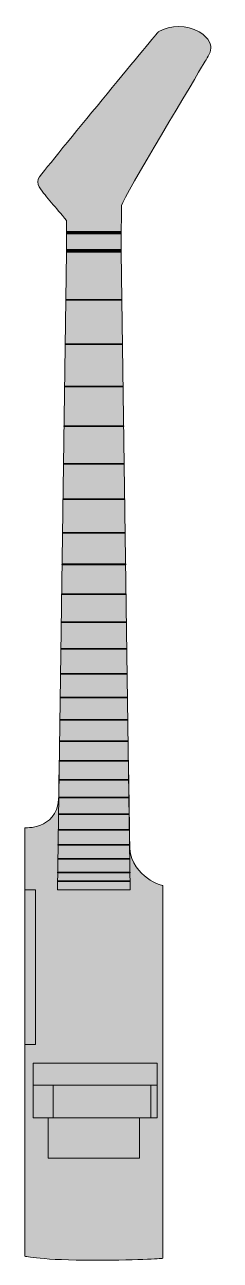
# Model space of a CAD drawing. Header units: millimetres. Extents: x -247 to -97, y -1123 to -174.
import ezdxf

# ---------------------------------------------------------------- set-up
doc = ezdxf.new("R2010")
doc.units = ezdxf.units.MM
doc.header["$MEASUREMENT"] = 0
doc.layers.add('Layer 1', color=7, linetype='Continuous')

# ---------------------------------------------------------------- blocks, each defined once
blk = doc.blocks.new('block 4')
at = {"layer": 'Layer 1', "true_color": 0xf23005}
h = blk.add_hatch(color=20, dxfattribs=at)
h.dxf.hatch_style = 2
edge = h.paths.add_edge_path()
edge.add_spline(control_points=[(-220.57, -739.69), (-220.57, -739.69), (-176.22, -739.69), (-167.39, -739.69), (-167.3, -745.91), (-166.5, -802.06), (-166.43, -806.78), (-164.3, -829.41), (-140.98, -835.31), (-140.98, -835.31), (-140.98, -835.31), (-140.98, -1121.61), (-140.98, -1121.61), (-140.98, -1121.61), (-155.14, -1123.13), (-194.06, -1123.13), (-232.99, -1123.13), (-246.98, -1120.04), (-246.98, -1120.04), (-246.98, -1120.04), (-246.98, -790.74), (-246.98, -790.74), (-246.98, -790.74), (-223.18, -792.75), (-220.99, -769.11), (-220.9, -763.21), (-220.57, -739.69), (-220.57, -739.69)], knot_values=[0, 0, 0, 0, 1, 1, 1, 2, 2, 2, 3, 3, 3, 4, 4, 4, 5, 5, 5, 6, 6, 6, 7, 7, 7, 8, 8, 8, 9, 9, 9, 9], degree=3, periodic=1)
at = {"layer": 'Layer 1', "lineweight": 0}
blk.add_open_spline([(-220.57, -739.69), (-220.57, -739.69), (-176.22, -739.69), (-167.39, -739.69), (-167.3, -745.91), (-166.5, -802.06), (-166.43, -806.78), (-164.3, -829.41), (-140.98, -835.31), (-140.98, -835.31), (-140.98, -835.31), (-140.98, -1121.61), (-140.98, -1121.61), (-140.98, -1121.61), (-155.14, -1123.13), (-194.06, -1123.13), (-232.99, -1123.13), (-246.98, -1120.04), (-246.98, -1120.04), (-246.98, -1120.04), (-246.98, -790.74), (-246.98, -790.74), (-246.98, -790.74), (-223.18, -792.75), (-220.99, -769.11), (-220.9, -763.21), (-220.57, -739.69), (-220.57, -739.69)], degree=3, knots=[0, 0, 0, 0, 1, 1, 1, 2, 2, 2, 3, 3, 3, 4, 4, 4, 5, 5, 5, 6, 6, 6, 7, 7, 7, 8, 8, 8, 9, 9, 9, 9], dxfattribs=at)
blk = doc.blocks.new('block 5')
at = {"layer": 'Layer 1', "true_color": 0xc12106}
h = blk.add_hatch(color=22, dxfattribs=at)
h.dxf.hatch_style = 2
h.paths.add_polyline_path([(-246.98, -957.29), (-238.83, -957.29), (-238.83, -838.35), (-246.98, -838.35)])
at = {"layer": 'Layer 1', "lineweight": 0}
blk.add_lwpolyline([(-246.98, -957.29), (-238.83, -957.29), (-238.83, -838.35), (-246.98, -838.35), (-246.98, -957.29)], dxfattribs=at)
blk = doc.blocks.new('block 8')
at = {"layer": 'Layer 1', "true_color": 0x5b302d}
blk.add_hatch(color=29, dxfattribs=at).paths.add_polyline_path([(-240.42, -971.59), (-240.42, -988.59), (-145.42, -988.59), (-145.42, -971.59)])
at = {"layer": 'Layer 1', "lineweight": 0}
blk.add_lwpolyline([(-240.42, -971.59), (-240.42, -988.59), (-145.42, -988.59), (-145.42, -971.59), (-240.42, -971.59)], dxfattribs=at)
blk = doc.blocks.new('block 7')
at = {"layer": 'Layer 1'}
blk.add_blockref('block 8', (0, 0), dxfattribs=at)
blk = doc.blocks.new('block 6')
at = {"layer": 'Layer 1', "true_color": 0xc12106}
for points in [[(-145.42, -1013.59), (-240.42, -1013.59), (-240.42, -971.59), (-145.42, -971.59)], [(-228.98, -1044.59), (-228.98, -1013.59), (-158.98, -1013.59), (-158.98, -1044.59)]]:
    blk.add_hatch(color=22, dxfattribs=at).paths.add_polyline_path(points)
at = {"layer": 'Layer 1', "lineweight": 0}
for points in [[(-145.42, -1013.59), (-240.42, -1013.59), (-240.42, -971.59), (-145.42, -971.59), (-145.42, -1013.59)], [(-228.98, -1044.59), (-228.98, -1013.59), (-158.98, -1013.59), (-158.98, -1044.59), (-228.98, -1044.59)]]:
    blk.add_lwpolyline(points, dxfattribs=at)
at = {"layer": 'Layer 1'}
blk.add_blockref('block 7', (0, 0), dxfattribs=at)
blk = doc.blocks.new('block 3')
at = {"layer": 'Layer 1'}
for name in ['block 4', 'block 5', 'block 6']:
    blk.add_blockref(name, (0, 0), dxfattribs=at)
blk = doc.blocks.new('block 11')
at = {"layer": 'Layer 1', "true_color": 0xffffff}
blk.add_hatch(color=7, dxfattribs=at).paths.add_polyline_path([(-172.97, -348.51), (-214.97, -348.51), (-221.98, -838.35), (-165.98, -838.35)])
at = {"layer": 'Layer 1', "lineweight": 0}
blk.add_lwpolyline([(-172.97, -348.51), (-214.97, -348.51), (-221.98, -838.35), (-165.98, -838.35), (-172.97, -348.51)], dxfattribs=at)
blk = doc.blocks.new('block 10')
at = {"layer": 'Layer 1'}
blk.add_blockref('block 11', (0, 0), dxfattribs=at)
blk = doc.blocks.new('block 12')
at = {"layer": 'Layer 1', "true_color": 0x000000}
for points in [[(-172.45, -385.41), (-215.5, -385.41), (-215.49, -384.88), (-172.45, -384.88)], [(-171.96, -419.55), (-215.99, -419.55), (-215.98, -419.02), (-171.97, -419.02)], [(-171.5, -451.95), (-216.45, -451.95), (-216.45, -451.42), (-171.5, -451.42)], [(-171.06, -482.53), (-216.89, -482.53), (-216.88, -482), (-171.07, -482)], [(-170.65, -511.4), (-217.3, -511.4), (-217.3, -510.87), (-170.66, -510.87)], [(-170.26, -538.65), (-217.69, -538.65), (-217.69, -538.12), (-170.27, -538.12)], [(-169.89, -564.36), (-218.06, -564.36), (-218.05, -563.83), (-169.9, -563.83)], [(-169.55, -588.64), (-218.41, -588.64), (-218.4, -588.11), (-169.55, -588.11)], [(-169.22, -611.55), (-218.74, -611.55), (-218.73, -611.02), (-169.23, -611.02)], [(-168.91, -633.17), (-219.05, -633.17), (-219.04, -632.64), (-168.92, -632.64)], [(-168.62, -653.59), (-219.34, -653.59), (-219.33, -653.06), (-168.63, -653.06)], [(-168.34, -672.85), (-219.61, -672.85), (-219.61, -672.32), (-168.35, -672.32)], [(-168.08, -691.04), (-219.87, -691.04), (-219.87, -690.51), (-168.09, -690.51)], [(-167.84, -708.2), (-220.12, -708.2), (-220.11, -707.67), (-167.85, -707.67)], [(-167.61, -724.4), (-220.35, -724.4), (-220.34, -723.87), (-167.61, -723.87)], [(-167.39, -739.69), (-220.57, -739.69), (-220.56, -739.16), (-167.4, -739.16)], [(-167.18, -754.13), (-220.77, -754.13), (-220.77, -753.6), (-167.19, -753.6)], [(-166.99, -767.75), (-220.97, -767.75), (-220.96, -767.22), (-167, -767.22)], [(-166.8, -780.61), (-221.15, -780.61), (-221.15, -780.08), (-166.81, -780.08)], [(-166.63, -792.75), (-221.33, -792.75), (-221.32, -792.22), (-166.64, -792.22)], [(-166.47, -804.2), (-221.49, -804.2), (-221.48, -803.67), (-166.47, -803.67)], [(-166.31, -815.01), (-221.65, -815.01), (-221.64, -814.48), (-166.32, -814.48)], [(-166.16, -825.41), (-221.79, -825.41), (-221.79, -824.88), (-166.17, -824.88)], [(-166.07, -832.04), (-221.89, -832.04), (-221.88, -831.51), (-166.08, -831.51)]]:
    blk.add_hatch(color=178, dxfattribs=at).paths.add_polyline_path(points)
at = {"layer": 'Layer 1', "lineweight": 0}
for points in [[(-172.45, -385.41), (-215.5, -385.41), (-215.49, -384.88), (-172.45, -384.88), (-172.45, -385.41)], [(-171.96, -419.55), (-215.99, -419.55), (-215.98, -419.02), (-171.97, -419.02), (-171.96, -419.55)], [(-171.5, -451.95), (-216.45, -451.95), (-216.45, -451.42), (-171.5, -451.42), (-171.5, -451.95)], [(-171.06, -482.53), (-216.89, -482.53), (-216.88, -482), (-171.07, -482), (-171.06, -482.53)], [(-170.65, -511.4), (-217.3, -511.4), (-217.3, -510.87), (-170.66, -510.87), (-170.65, -511.4)], [(-170.26, -538.65), (-217.69, -538.65), (-217.69, -538.12), (-170.27, -538.12), (-170.26, -538.65)], [(-169.89, -564.36), (-218.06, -564.36), (-218.05, -563.83), (-169.9, -563.83), (-169.89, -564.36)], [(-169.55, -588.64), (-218.41, -588.64), (-218.4, -588.11), (-169.55, -588.11), (-169.55, -588.64)], [(-169.22, -611.55), (-218.74, -611.55), (-218.73, -611.02), (-169.23, -611.02), (-169.22, -611.55)], [(-168.91, -633.17), (-219.05, -633.17), (-219.04, -632.64), (-168.92, -632.64), (-168.91, -633.17)], [(-168.62, -653.59), (-219.34, -653.59), (-219.33, -653.06), (-168.63, -653.06), (-168.62, -653.59)], [(-168.34, -672.85), (-219.61, -672.85), (-219.61, -672.32), (-168.35, -672.32), (-168.34, -672.85)], [(-168.08, -691.04), (-219.87, -691.04), (-219.87, -690.51), (-168.09, -690.51), (-168.08, -691.04)], [(-167.84, -708.2), (-220.12, -708.2), (-220.11, -707.67), (-167.85, -707.67), (-167.84, -708.2)], [(-167.61, -724.4), (-220.35, -724.4), (-220.34, -723.87), (-167.61, -723.87), (-167.61, -724.4)], [(-167.39, -739.69), (-220.57, -739.69), (-220.56, -739.16), (-167.4, -739.16), (-167.39, -739.69)], [(-167.18, -754.13), (-220.77, -754.13), (-220.77, -753.6), (-167.19, -753.6), (-167.18, -754.13)], [(-166.99, -767.75), (-220.97, -767.75), (-220.96, -767.22), (-167, -767.22), (-166.99, -767.75)], [(-166.8, -780.61), (-221.15, -780.61), (-221.15, -780.08), (-166.81, -780.08), (-166.8, -780.61)], [(-166.63, -792.75), (-221.33, -792.75), (-221.32, -792.22), (-166.64, -792.22), (-166.63, -792.75)], [(-166.47, -804.2), (-221.49, -804.2), (-221.48, -803.67), (-166.47, -803.67), (-166.47, -804.2)], [(-166.31, -815.01), (-221.65, -815.01), (-221.64, -814.48), (-166.32, -814.48), (-166.31, -815.01)], [(-166.16, -825.41), (-221.79, -825.41), (-221.79, -824.88), (-166.17, -824.88), (-166.16, -825.41)], [(-166.07, -832.04), (-221.89, -832.04), (-221.88, -831.51), (-166.08, -831.51), (-166.07, -832.04)]]:
    blk.add_lwpolyline(points, dxfattribs=at)
blk = doc.blocks.new('block 15')
at = {"layer": 'Layer 1', "true_color": 0x0f30d1}
blk.add_hatch(color=162, dxfattribs=at).paths.add_polyline_path([(-214.98, -332.51), (-214.98, -348.51), (-172.98, -348.51), (-172.98, -332.51)])
at = {"layer": 'Layer 1', "lineweight": 0}
blk.add_lwpolyline([(-214.98, -332.51), (-214.98, -348.51), (-172.98, -348.51), (-172.98, -332.51), (-214.98, -332.51)], dxfattribs=at)
blk = doc.blocks.new('block 14')
at = {"layer": 'Layer 1'}
blk.add_blockref('block 15', (0, 0), dxfattribs=at)
blk = doc.blocks.new('block 16')
at = {"layer": 'Layer 1', "true_color": 0xf23005}
for points in [[(-211.48, -348.51), (-214.98, -348.51), (-214.98, -346.51), (-211.48, -346.51)], [(-204.47, -348.51), (-211.47, -348.51), (-211.47, -346.51), (-204.47, -346.51)], [(-197.47, -348.51), (-204.47, -348.51), (-204.47, -346.51), (-197.47, -346.51)], [(-190.47, -348.51), (-197.47, -348.51), (-197.47, -346.51), (-190.47, -346.51)], [(-183.47, -348.51), (-190.47, -348.51), (-190.47, -346.51), (-183.47, -346.51)], [(-176.47, -348.51), (-183.47, -348.51), (-183.47, -346.51), (-176.47, -346.51)], [(-172.97, -348.51), (-176.47, -348.51), (-176.47, -346.51), (-172.97, -346.51)]]:
    blk.add_hatch(color=20, dxfattribs=at).paths.add_polyline_path(points)
at = {"layer": 'Layer 1', "lineweight": 0}
for points in [[(-211.48, -348.51), (-214.98, -348.51), (-214.98, -346.51), (-211.48, -346.51), (-211.48, -348.51)], [(-204.47, -348.51), (-211.47, -348.51), (-211.47, -346.51), (-204.47, -346.51), (-204.47, -348.51)], [(-197.47, -348.51), (-204.47, -348.51), (-204.47, -346.51), (-197.47, -346.51), (-197.47, -348.51)], [(-190.47, -348.51), (-197.47, -348.51), (-197.47, -346.51), (-190.47, -346.51), (-190.47, -348.51)], [(-183.47, -348.51), (-190.47, -348.51), (-190.47, -346.51), (-183.47, -346.51), (-183.47, -348.51)], [(-176.47, -348.51), (-183.47, -348.51), (-183.47, -346.51), (-176.47, -346.51), (-176.47, -348.51)], [(-172.97, -348.51), (-176.47, -348.51), (-176.47, -346.51), (-172.97, -346.51), (-172.97, -348.51)]]:
    blk.add_lwpolyline(points, dxfattribs=at)
blk = doc.blocks.new('block 17')
at = {"layer": 'Layer 1', "true_color": 0xf23005}
for points in [[(-211.48, -334.51), (-214.98, -334.51), (-214.98, -332.51), (-211.48, -332.51)], [(-204.48, -334.51), (-211.48, -334.51), (-211.48, -332.51), (-204.48, -332.51)], [(-197.48, -334.51), (-204.48, -334.51), (-204.48, -332.51), (-197.48, -332.51)], [(-190.48, -334.51), (-197.48, -334.51), (-197.48, -332.51), (-190.48, -332.51)], [(-183.48, -334.51), (-190.48, -334.51), (-190.48, -332.51), (-183.48, -332.51)], [(-176.48, -334.51), (-183.48, -334.51), (-183.48, -332.51), (-176.48, -332.51)], [(-172.98, -334.51), (-176.48, -334.51), (-176.48, -332.51), (-172.98, -332.51)]]:
    blk.add_hatch(color=20, dxfattribs=at).paths.add_polyline_path(points)
at = {"layer": 'Layer 1', "lineweight": 0}
for points in [[(-211.48, -334.51), (-214.98, -334.51), (-214.98, -332.51), (-211.48, -332.51), (-211.48, -334.51)], [(-204.48, -334.51), (-211.48, -334.51), (-211.48, -332.51), (-204.48, -332.51), (-204.48, -334.51)], [(-197.48, -334.51), (-204.48, -334.51), (-204.48, -332.51), (-197.48, -332.51), (-197.48, -334.51)], [(-190.48, -334.51), (-197.48, -334.51), (-197.48, -332.51), (-190.48, -332.51), (-190.48, -334.51)], [(-183.48, -334.51), (-190.48, -334.51), (-190.48, -332.51), (-183.48, -332.51), (-183.48, -334.51)], [(-176.48, -334.51), (-183.48, -334.51), (-183.48, -332.51), (-176.48, -332.51), (-176.48, -334.51)], [(-172.98, -334.51), (-176.48, -334.51), (-176.48, -332.51), (-172.98, -332.51), (-172.98, -334.51)]]:
    blk.add_lwpolyline(points, dxfattribs=at)
blk = doc.blocks.new('block 13')
at = {"layer": 'Layer 1'}
for name in ['block 14', 'block 17', 'block 16']:
    blk.add_blockref(name, (0, 0), dxfattribs=at)
blk = doc.blocks.new('block 9')
at = {"layer": 'Layer 1', "true_color": 0xffffff}
h = blk.add_hatch(color=7, dxfattribs=at)
edge = h.paths.add_edge_path()
edge.add_spline(control_points=[(-214.98, -332.51), (-214.98, -332.51), (-172.98, -332.51), (-172.98, -332.51), (-172.98, -332.51), (-172.76, -319.28), (-172.72, -312.55), (-171.1, -306.29), (-113.2, -210.05), (-110.06, -204.2), (-106.96, -198.3), (-97, -189.62), (-113.2, -179.18), (-122.76, -173.73), (-135.01, -173.73), (-144.53, -179.18), (-144.53, -179.18), (-218.72, -268.84), (-235.6, -290.53), (-237.37, -292.8), (-237.47, -295.93), (-235.89, -298.33), (-230.12, -307.06), (-223.45, -313.65), (-214.88, -324.18), (-214.88, -324.18), (-214.98, -332.51), (-214.98, -332.51)], knot_values=[0, 0, 0, 0, 1, 1, 1, 2, 2, 2, 3, 3, 3, 4, 4, 4, 5, 5, 5, 6, 6, 6, 7, 7, 7, 8, 8, 8, 9, 9, 9, 9], degree=3, periodic=1)
at = {"layer": 'Layer 1', "lineweight": 0}
blk.add_open_spline([(-214.98, -332.51), (-214.98, -332.51), (-172.98, -332.51), (-172.98, -332.51), (-172.98, -332.51), (-172.76, -319.28), (-172.72, -312.55), (-171.1, -306.29), (-113.2, -210.05), (-110.06, -204.2), (-106.96, -198.3), (-97, -189.62), (-113.2, -179.18), (-122.76, -173.73), (-135.01, -173.73), (-144.53, -179.18), (-144.53, -179.18), (-218.72, -268.84), (-235.6, -290.53), (-237.37, -292.8), (-237.47, -295.93), (-235.89, -298.33), (-230.12, -307.06), (-223.45, -313.65), (-214.88, -324.18), (-214.88, -324.18), (-214.98, -332.51), (-214.98, -332.51)], degree=3, knots=[0, 0, 0, 0, 1, 1, 1, 2, 2, 2, 3, 3, 3, 4, 4, 4, 5, 5, 5, 6, 6, 6, 7, 7, 7, 8, 8, 8, 9, 9, 9, 9], dxfattribs=at)
at = {"layer": 'Layer 1'}
for name in ['block 13', 'block 10', 'block 12']:
    blk.add_blockref(name, (0, 0), dxfattribs=at)
blk = doc.blocks.new('block 2')
at = {"layer": 'Layer 1'}
for name in ['block 9', 'block 3']:
    blk.add_blockref(name, (0, 0), dxfattribs=at)

msp = doc.modelspace()

# ---------------------------------------------------------------- hatches: boundary and pattern name
at = {"layer": 'Layer 1', "true_color": 0x000000}
msp.add_hatch(color=178, dxfattribs=at).paths.add_polyline_path([(-225.2, -988.59), (-150.2, -988.59), (-150.2, -1013.59), (-225.2, -1013.59)])

# ---------------------------------------------------------------- linework, layer by layer
at = {"layer": 'Layer 1', "lineweight": 0}
msp.add_lwpolyline([(-225.2, -988.59), (-150.2, -988.59), (-150.2, -1013.59), (-225.2, -1013.59), (-225.2, -988.59)], dxfattribs=at)

# ---------------------------------------------------------------- block references
at = {"layer": 'Layer 1'}
msp.add_blockref('block 2', (0, 0), dxfattribs=at)

doc.saveas('drawing.dxf')
